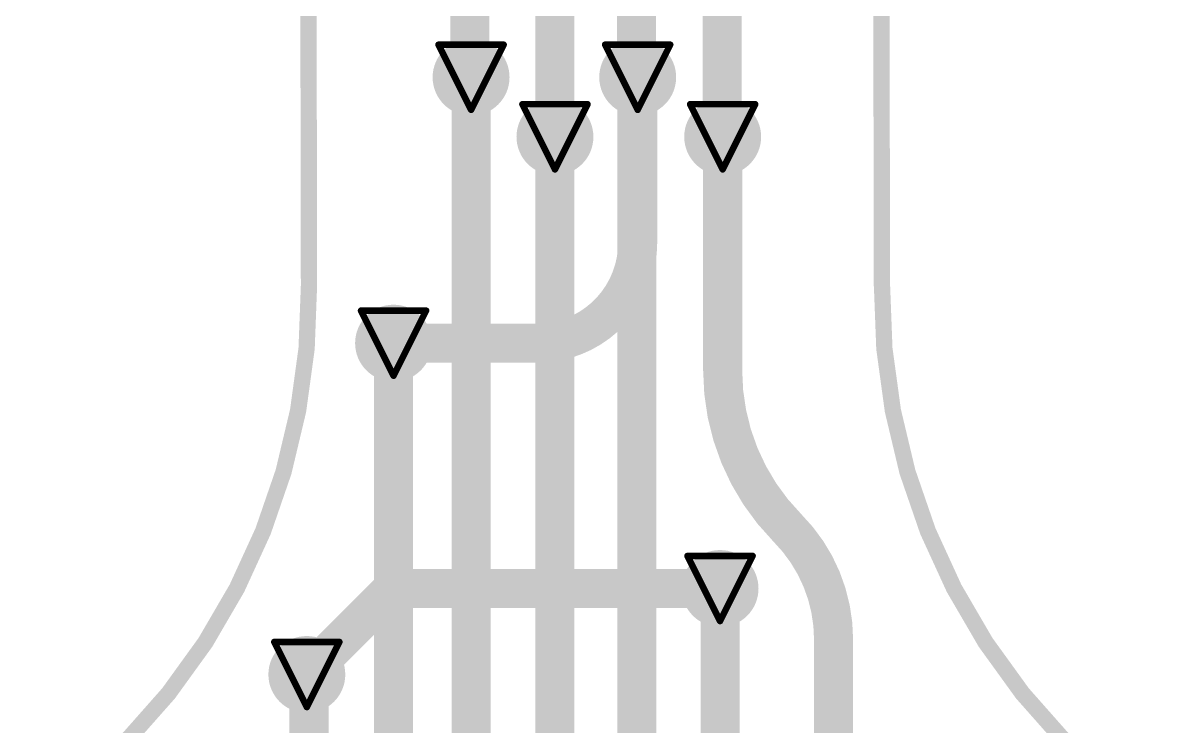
# Model space of a CAD drawing. Header units: inches. Extents: x -3.9 to 9.5, y -7 to 2.6.
# Drawn here: x 2.7481 to 3.0999, y -4.2323 to -4.0163 of the extents above; entities that cross this region are included whole.
import ezdxf

# ---------------------------------------------------------------- set-up
doc = ezdxf.new("R2010")
doc.units = ezdxf.units.IN
doc.header["$MEASUREMENT"] = 0
for name, color, linetype in [('Board Outline', 216, 'Continuous'), ('Bottom Layer', 5, 'Continuous'), ('Drill Drawing', 1, 'Continuous'), ('Top Layer', 1, 'Continuous'), ('Via Holes', 16, 'Continuous')]:
    doc.layers.add(name, color=color, linetype=linetype)

msp = doc.modelspace()

# ---------------------------------------------------------------- hatches: boundary and pattern name
at = {"layer": 'Bottom Layer'}
h = msp.add_hatch(color=5, dxfattribs=at)
edge = h.paths.add_edge_path()
edge.add_arc((2.88577, -4.03301), 0.01181, 0, 360)
h = msp.add_hatch(color=5, dxfattribs=at)
edge = h.paths.add_edge_path()
edge.add_arc((2.93695, -4.03301), 0.01181, 0, 360)
h = msp.add_hatch(color=5, dxfattribs=at)
edge = h.paths.add_edge_path()
edge.add_arc((2.91153, -4.0513), 0.01181, 0, 360)
h = msp.add_hatch(color=5, dxfattribs=at)
edge = h.paths.add_edge_path()
edge.add_arc((2.96305, -4.0513), 0.01181, 0, 360)
h = msp.add_hatch(color=5, dxfattribs=at)
edge = h.paths.add_edge_path()
edge.add_arc((2.86196, -4.11467), 0.01181, 0, 360)
h = msp.add_hatch(color=5, dxfattribs=at)
edge = h.paths.add_edge_path()
edge.add_arc((2.96225, -4.19001), 0.01181, 0, 360)
h = msp.add_hatch(color=5, dxfattribs=at)
edge = h.paths.add_edge_path()
edge.add_arc((2.83532, -4.21642), 0.01181, 0, 360)
at = {"layer": 'Top Layer'}
h = msp.add_hatch(color=1, dxfattribs=at)
edge = h.paths.add_edge_path()
edge.add_arc((2.88577, -4.03301), 0.01181, 0, 360)
h = msp.add_hatch(color=1, dxfattribs=at)
edge = h.paths.add_edge_path()
edge.add_arc((2.93695, -4.03301), 0.01181, 0, 360)
h = msp.add_hatch(color=1, dxfattribs=at)
edge = h.paths.add_edge_path()
edge.add_arc((2.91153, -4.0513), 0.01181, 0, 360)
h = msp.add_hatch(color=1, dxfattribs=at)
edge = h.paths.add_edge_path()
edge.add_arc((2.96305, -4.0513), 0.01181, 0, 360)
h = msp.add_hatch(color=1, dxfattribs=at)
edge = h.paths.add_edge_path()
edge.add_arc((2.86196, -4.11467), 0.01181, 0, 360)
h = msp.add_hatch(color=1, dxfattribs=at)
edge = h.paths.add_edge_path()
edge.add_arc((2.96225, -4.19001), 0.01181, 0, 360)
h = msp.add_hatch(color=1, dxfattribs=at)
edge = h.paths.add_edge_path()
edge.add_arc((2.83532, -4.21642), 0.01181, 0, 360)
at = {"layer": 'Via Holes'}
h = msp.add_hatch(color=7, dxfattribs=at)
edge = h.paths.add_edge_path()
edge.add_arc((2.88577, -4.03301), 0.00591, 0, 360)
h = msp.add_hatch(color=7, dxfattribs=at)
edge = h.paths.add_edge_path()
edge.add_arc((2.93695, -4.03301), 0.00591, 0, 360)
h = msp.add_hatch(color=7, dxfattribs=at)
edge = h.paths.add_edge_path()
edge.add_arc((2.91153, -4.0513), 0.00591, 0, 360)
h = msp.add_hatch(color=7, dxfattribs=at)
edge = h.paths.add_edge_path()
edge.add_arc((2.96305, -4.0513), 0.00591, 0, 360)
h = msp.add_hatch(color=7, dxfattribs=at)
edge = h.paths.add_edge_path()
edge.add_arc((2.86196, -4.11467), 0.00591, 0, 360)
h = msp.add_hatch(color=7, dxfattribs=at)
edge = h.paths.add_edge_path()
edge.add_arc((2.96225, -4.19001), 0.00591, 0, 360)
h = msp.add_hatch(color=7, dxfattribs=at)
edge = h.paths.add_edge_path()
edge.add_arc((2.83532, -4.21642), 0.00591, 0, 360)

# ---------------------------------------------------------------- linework, layer by layer
at = {"layer": 'Board Outline'}
for points in [[(2.83476, -3.39901, 0.005, 0.005, 0), (2.83598, -4.09702, 0.005, 0.005, 0)], [(3.01075, -3.3987, 0.005, 0.005, 0), (3.01197, -4.09701, 0.005, 0.005, 0)], [(2.83598, -4.09702, 0.005, 0.005, -0.250069), (2.75061, -4.26147, 0.005, 0.005, 0)], [(3.09737, -4.26147, 0.005, 0.005, -0.250069), (3.01199, -4.09702, 0.005, 0.005, 0)]]:
    msp.add_lwpolyline(points, format="xyseb", dxfattribs=at)
for points in [[(2.83473, -4.09702, 0.0025, 0.0025, 1), (2.83723, -4.09702, 0.0025, 0.0025, 1)], [(2.83473, -4.09702, 0.0025, 0.0025, 1), (2.83723, -4.09702, 0.0025, 0.0025, 1)], [(3.01072, -4.09701, 0.0025, 0.0025, 1), (3.01322, -4.09701, 0.0025, 0.0025, 1)], [(3.01074, -4.09702, 0.0025, 0.0025, 1), (3.01324, -4.09702, 0.0025, 0.0025, 1)]]:
    msp.add_lwpolyline(points, format="xyseb", close=True, dxfattribs=at)
at = {"layer": 'Bottom Layer'}
for points in [[(2.88537, -3.39515, 0.012, 0.012, 0), (2.88537, -4.03301, 0.012, 0.012, 0)], [(2.96271, -3.39972, 0.012, 0.012, 0), (2.96288, -4.04836, 0.012, 0.012, 0)], [(2.91153, -4.0513, 0.012, 0.012, 0), (2.91153, -3.40353, 0.012, 0.012, 0)], [(2.93655, -4.03301, 0.012, 0.012, 0), (2.93655, -3.40887, 0.012, 0.012, 0)], [(2.93695, -4.08378, 0.012, 0.012, 0), (2.93695, -4.03301, 0.012, 0.012, 0)], [(2.96271, -4.04543, 0.012, 0.012, 0), (2.96288, -4.04836, 0.012, 0.012, 0)], [(2.93695, -4.08378, 0.012, 0.012, -0.414214), (2.90607, -4.11467, 0.012, 0.012, 0)], [(2.86196, -4.11467, 0.012, 0.012, 0), (2.90607, -4.11467, 0.012, 0.012, 0)], [(2.83532, -4.21642, 0.012, 0.012, 0), (2.86174, -4.19001, 0.012, 0.012, 0)], [(2.86174, -4.19001, 0.012, 0.012, 0), (2.96225, -4.19001, 0.012, 0.012, 0)]]:
    msp.add_lwpolyline(points, format="xyseb", dxfattribs=at)
for points in [[(2.88237, -4.03301, 0.006, 0.006, 1), (2.88837, -4.03301, 0.006, 0.006, 1)], [(2.93355, -4.03301, 0.006, 0.006, 1), (2.93955, -4.03301, 0.006, 0.006, 1)], [(2.93395, -4.03301, 0.006, 0.006, 1), (2.93995, -4.03301, 0.006, 0.006, 1)], [(2.95971, -4.04543, 0.006, 0.006, 1), (2.96571, -4.04543, 0.006, 0.006, 1)], [(2.95988, -4.04836, 0.006, 0.006, 1), (2.96588, -4.04836, 0.006, 0.006, 1)], [(2.95988, -4.04836, 0.006, 0.006, 1), (2.96588, -4.04836, 0.006, 0.006, 1)], [(2.90853, -4.0513, 0.006, 0.006, 1), (2.91453, -4.0513, 0.006, 0.006, 1)], [(2.93395, -4.08378, 0.006, 0.006, 1), (2.93995, -4.08378, 0.006, 0.006, 1)], [(2.93395, -4.08378, 0.006, 0.006, 1), (2.93995, -4.08378, 0.006, 0.006, 1)], [(2.85896, -4.11467, 0.006, 0.006, 1), (2.86496, -4.11467, 0.006, 0.006, 1)], [(2.90307, -4.11467, 0.006, 0.006, 1), (2.90907, -4.11467, 0.006, 0.006, 1)], [(2.90307, -4.11467, 0.006, 0.006, 1), (2.90907, -4.11467, 0.006, 0.006, 1)], [(2.85874, -4.19001, 0.006, 0.006, 1), (2.86474, -4.19001, 0.006, 0.006, 1)], [(2.85874, -4.19001, 0.006, 0.006, 1), (2.86474, -4.19001, 0.006, 0.006, 1)], [(2.95925, -4.19001, 0.006, 0.006, 1), (2.96525, -4.19001, 0.006, 0.006, 1)], [(2.83232, -4.21642, 0.006, 0.006, 1), (2.83832, -4.21642, 0.006, 0.006, 1)]]:
    msp.add_lwpolyline(points, format="xyseb", close=True, dxfattribs=at)
at = {"layer": 'Drill Drawing'}
for points in [[(2.87577, -4.02301, 0.002, 0.002, 0), (2.89577, -4.02301, 0.002, 0.002, 0)], [(2.87577, -4.02301, 0.002, 0.002, 0), (2.88577, -4.04301, 0.002, 0.002, 0)], [(2.88577, -4.04301, 0.002, 0.002, 0), (2.89577, -4.02301, 0.002, 0.002, 0)], [(2.92695, -4.02301, 0.002, 0.002, 0), (2.94695, -4.02301, 0.002, 0.002, 0)], [(2.92695, -4.02301, 0.002, 0.002, 0), (2.93695, -4.04301, 0.002, 0.002, 0)], [(2.93695, -4.04301, 0.002, 0.002, 0), (2.94695, -4.02301, 0.002, 0.002, 0)], [(2.90153, -4.0413, 0.002, 0.002, 0), (2.92153, -4.0413, 0.002, 0.002, 0)], [(2.90153, -4.0413, 0.002, 0.002, 0), (2.91153, -4.0613, 0.002, 0.002, 0)], [(2.91153, -4.0613, 0.002, 0.002, 0), (2.92153, -4.0413, 0.002, 0.002, 0)], [(2.95305, -4.0413, 0.002, 0.002, 0), (2.97305, -4.0413, 0.002, 0.002, 0)], [(2.95305, -4.0413, 0.002, 0.002, 0), (2.96305, -4.0613, 0.002, 0.002, 0)], [(2.96305, -4.0613, 0.002, 0.002, 0), (2.97305, -4.0413, 0.002, 0.002, 0)], [(2.85196, -4.10467, 0.002, 0.002, 0), (2.87196, -4.10467, 0.002, 0.002, 0)], [(2.85196, -4.10467, 0.002, 0.002, 0), (2.86196, -4.12467, 0.002, 0.002, 0)], [(2.86196, -4.12467, 0.002, 0.002, 0), (2.87196, -4.10467, 0.002, 0.002, 0)], [(2.95225, -4.18001, 0.002, 0.002, 0), (2.97225, -4.18001, 0.002, 0.002, 0)], [(2.95225, -4.18001, 0.002, 0.002, 0), (2.96225, -4.20001, 0.002, 0.002, 0)], [(2.96225, -4.20001, 0.002, 0.002, 0), (2.97225, -4.18001, 0.002, 0.002, 0)], [(2.82532, -4.20642, 0.002, 0.002, 0), (2.84532, -4.20642, 0.002, 0.002, 0)], [(2.82532, -4.20642, 0.002, 0.002, 0), (2.83532, -4.22642, 0.002, 0.002, 0)], [(2.83532, -4.22642, 0.002, 0.002, 0), (2.84532, -4.20642, 0.002, 0.002, 0)]]:
    msp.add_lwpolyline(points, format="xyseb", dxfattribs=at)
for points in [[(2.87527, -4.02301, 0.001, 0.001, 1), (2.87627, -4.02301, 0.001, 0.001, 1)], [(2.87527, -4.02301, 0.001, 0.001, 1), (2.87627, -4.02301, 0.001, 0.001, 1)], [(2.89527, -4.02301, 0.001, 0.001, 1), (2.89627, -4.02301, 0.001, 0.001, 1)], [(2.89527, -4.02301, 0.001, 0.001, 1), (2.89627, -4.02301, 0.001, 0.001, 1)], [(2.92645, -4.02301, 0.001, 0.001, 1), (2.92745, -4.02301, 0.001, 0.001, 1)], [(2.92645, -4.02301, 0.001, 0.001, 1), (2.92745, -4.02301, 0.001, 0.001, 1)], [(2.94645, -4.02301, 0.001, 0.001, 1), (2.94745, -4.02301, 0.001, 0.001, 1)], [(2.94645, -4.02301, 0.001, 0.001, 1), (2.94745, -4.02301, 0.001, 0.001, 1)], [(2.90103, -4.0413, 0.001, 0.001, 1), (2.90203, -4.0413, 0.001, 0.001, 1)], [(2.90103, -4.0413, 0.001, 0.001, 1), (2.90203, -4.0413, 0.001, 0.001, 1)], [(2.92103, -4.0413, 0.001, 0.001, 1), (2.92203, -4.0413, 0.001, 0.001, 1)], [(2.92103, -4.0413, 0.001, 0.001, 1), (2.92203, -4.0413, 0.001, 0.001, 1)], [(2.95255, -4.0413, 0.001, 0.001, 1), (2.95355, -4.0413, 0.001, 0.001, 1)], [(2.95255, -4.0413, 0.001, 0.001, 1), (2.95355, -4.0413, 0.001, 0.001, 1)], [(2.97255, -4.0413, 0.001, 0.001, 1), (2.97355, -4.0413, 0.001, 0.001, 1)], [(2.97255, -4.0413, 0.001, 0.001, 1), (2.97355, -4.0413, 0.001, 0.001, 1)], [(2.88527, -4.04301, 0.001, 0.001, 1), (2.88627, -4.04301, 0.001, 0.001, 1)], [(2.88527, -4.04301, 0.001, 0.001, 1), (2.88627, -4.04301, 0.001, 0.001, 1)], [(2.93645, -4.04301, 0.001, 0.001, 1), (2.93745, -4.04301, 0.001, 0.001, 1)], [(2.93645, -4.04301, 0.001, 0.001, 1), (2.93745, -4.04301, 0.001, 0.001, 1)], [(2.91103, -4.0613, 0.001, 0.001, 1), (2.91203, -4.0613, 0.001, 0.001, 1)], [(2.91103, -4.0613, 0.001, 0.001, 1), (2.91203, -4.0613, 0.001, 0.001, 1)], [(2.96255, -4.0613, 0.001, 0.001, 1), (2.96355, -4.0613, 0.001, 0.001, 1)], [(2.96255, -4.0613, 0.001, 0.001, 1), (2.96355, -4.0613, 0.001, 0.001, 1)], [(2.85146, -4.10467, 0.001, 0.001, 1), (2.85246, -4.10467, 0.001, 0.001, 1)], [(2.85146, -4.10467, 0.001, 0.001, 1), (2.85246, -4.10467, 0.001, 0.001, 1)], [(2.87146, -4.10467, 0.001, 0.001, 1), (2.87246, -4.10467, 0.001, 0.001, 1)], [(2.87146, -4.10467, 0.001, 0.001, 1), (2.87246, -4.10467, 0.001, 0.001, 1)], [(2.86146, -4.12467, 0.001, 0.001, 1), (2.86246, -4.12467, 0.001, 0.001, 1)], [(2.86146, -4.12467, 0.001, 0.001, 1), (2.86246, -4.12467, 0.001, 0.001, 1)], [(2.95175, -4.18001, 0.001, 0.001, 1), (2.95275, -4.18001, 0.001, 0.001, 1)], [(2.95175, -4.18001, 0.001, 0.001, 1), (2.95275, -4.18001, 0.001, 0.001, 1)], [(2.97175, -4.18001, 0.001, 0.001, 1), (2.97275, -4.18001, 0.001, 0.001, 1)], [(2.97175, -4.18001, 0.001, 0.001, 1), (2.97275, -4.18001, 0.001, 0.001, 1)], [(2.96175, -4.20001, 0.001, 0.001, 1), (2.96275, -4.20001, 0.001, 0.001, 1)], [(2.96175, -4.20001, 0.001, 0.001, 1), (2.96275, -4.20001, 0.001, 0.001, 1)], [(2.82482, -4.20642, 0.001, 0.001, 1), (2.82582, -4.20642, 0.001, 0.001, 1)], [(2.82482, -4.20642, 0.001, 0.001, 1), (2.82582, -4.20642, 0.001, 0.001, 1)], [(2.84482, -4.20642, 0.001, 0.001, 1), (2.84582, -4.20642, 0.001, 0.001, 1)], [(2.84482, -4.20642, 0.001, 0.001, 1), (2.84582, -4.20642, 0.001, 0.001, 1)], [(2.83482, -4.22642, 0.001, 0.001, 1), (2.83582, -4.22642, 0.001, 0.001, 1)], [(2.83482, -4.22642, 0.001, 0.001, 1), (2.83582, -4.22642, 0.001, 0.001, 1)]]:
    msp.add_lwpolyline(points, format="xyseb", close=True, dxfattribs=at)
at = {"layer": 'Top Layer'}
for points in [[(2.88577, -4.48377, 0.012, 0.012, 0), (2.88577, -4.03301, 0.012, 0.012, 0)], [(2.93667, -4.03329, 0.012, 0.012, 0), (2.93695, -4.03301, 0.012, 0.012, 0)], [(2.93667, -4.37029, 0.012, 0.012, 0), (2.93667, -4.03329, 0.012, 0.012, 0)], [(2.91153, -4.22032, 0.012, 0.012, 0), (2.91153, -4.0513, 0.012, 0.012, 0)], [(2.96305, -4.123, 0.012, 0.012, 0), (2.96305, -4.0513, 0.012, 0.012, 0)], [(2.86196, -4.40871, 0.012, 0.012, 0), (2.86196, -4.11467, 0.012, 0.012, 0)], [(2.98287, -4.17133, 0.012, 0.012, -0.197478), (2.96305, -4.123, 0.012, 0.012, 0)], [(2.98287, -4.17134, 0.012, 0.012, -0.198882), (2.99712, -4.20574, 0.012, 0.012, 0)], [(2.96224, -4.19001, 0.012, 0.012, 0), (2.96225, -4.19, 0.012, 0.012, 0)], [(2.96224, -4.34441, 0.012, 0.012, 0), (2.96224, -4.19001, 0.012, 0.012, 0)], [(2.99712, -4.2548, 0.012, 0.012, 0), (2.99712, -4.20574, 0.012, 0.012, 0)], [(2.83532, -4.21642, 0.012, 0.012, 0), (2.83599, -4.21709, 0.012, 0.012, 0)], [(2.83599, -4.37012, 0.012, 0.012, 0), (2.83599, -4.21709, 0.012, 0.012, 0)], [(2.91153, -4.48232, 0.012, 0.012, 0), (2.91153, -4.22032, 0.012, 0.012, 0)], [(2.91153, -4.22032, 0.012, 0.012, 0), (2.91153, -4.22032, 0.012, 0.012, 0)]]:
    msp.add_lwpolyline(points, format="xyseb", dxfattribs=at)
for points in [[(2.88277, -4.03301, 0.006, 0.006, 1), (2.88877, -4.03301, 0.006, 0.006, 1)], [(2.93367, -4.03329, 0.006, 0.006, 1), (2.93967, -4.03329, 0.006, 0.006, 1)], [(2.93367, -4.03329, 0.006, 0.006, 1), (2.93967, -4.03329, 0.006, 0.006, 1)], [(2.93395, -4.03301, 0.006, 0.006, 1), (2.93995, -4.03301, 0.006, 0.006, 1)], [(2.90853, -4.0513, 0.006, 0.006, 1), (2.91453, -4.0513, 0.006, 0.006, 1)], [(2.96005, -4.0513, 0.006, 0.006, 1), (2.96605, -4.0513, 0.006, 0.006, 1)], [(2.85896, -4.11467, 0.006, 0.006, 1), (2.86496, -4.11467, 0.006, 0.006, 1)], [(2.96005, -4.123, 0.006, 0.006, 1), (2.96605, -4.123, 0.006, 0.006, 1)], [(2.96005, -4.123, 0.006, 0.006, 1), (2.96605, -4.123, 0.006, 0.006, 1)], [(2.97987, -4.17133, 0.006, 0.006, 1), (2.98587, -4.17133, 0.006, 0.006, 1)], [(2.97987, -4.17134, 0.006, 0.006, 1), (2.98587, -4.17134, 0.006, 0.006, 1)], [(2.95924, -4.19001, 0.006, 0.006, 1), (2.96524, -4.19001, 0.006, 0.006, 1)], [(2.95924, -4.19001, 0.006, 0.006, 1), (2.96524, -4.19001, 0.006, 0.006, 1)], [(2.95925, -4.19, 0.006, 0.006, 1), (2.96525, -4.19, 0.006, 0.006, 1)], [(2.99412, -4.20574, 0.006, 0.006, 1), (3.00012, -4.20574, 0.006, 0.006, 1)], [(2.99412, -4.20574, 0.006, 0.006, 1), (3.00012, -4.20574, 0.006, 0.006, 1)], [(2.83232, -4.21642, 0.006, 0.006, 1), (2.83832, -4.21642, 0.006, 0.006, 1)], [(2.83299, -4.21709, 0.006, 0.006, 1), (2.83899, -4.21709, 0.006, 0.006, 1)], [(2.83299, -4.21709, 0.006, 0.006, 1), (2.83899, -4.21709, 0.006, 0.006, 1)], [(2.90853, -4.22032, 0.006, 0.006, 1), (2.91453, -4.22032, 0.006, 0.006, 1)], [(2.90853, -4.22032, 0.006, 0.006, 1), (2.91453, -4.22032, 0.006, 0.006, 1)], [(2.90853, -4.22032, 0.006, 0.006, 1), (2.91453, -4.22032, 0.006, 0.006, 1)], [(2.90853, -4.22032, 0.006, 0.006, 1), (2.91453, -4.22032, 0.006, 0.006, 1)]]:
    msp.add_lwpolyline(points, format="xyseb", close=True, dxfattribs=at)

doc.saveas('drawing.dxf')
